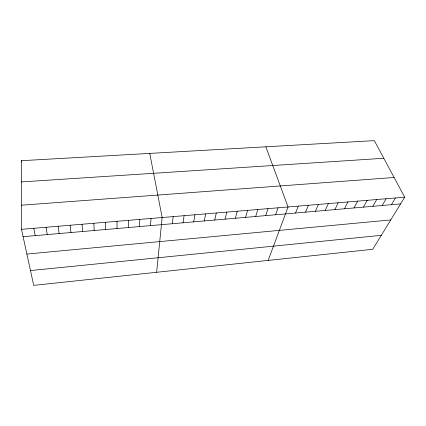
<?xml version="1.0" encoding="UTF-8"?>
<svg xmlns="http://www.w3.org/2000/svg" width="426" height="426" viewBox="0 0 426 426"><rect width="100%" height="100%" fill="white"/><g stroke="black" fill="none" stroke-linecap="round" stroke-linejoin="round"><path stroke-width="0.64" d="M117.028 228.528L117.028 221.312M128.285 227.548L128.471 220.354M139.435 226.579L139.803 219.401M150.484 225.62L151.033 218.463M156.635 272.283L162.157 217.526L149.75 153.403M172.29 223.73L173.18 216.605M183.042 222.793L184.101 215.689M193.702 221.866L194.927 214.779M204.262 220.95L205.651 213.879M214.731 220.045L216.28 212.989M225.109 219.14L226.813 212.105M235.392 218.25L237.25 211.227M245.589 217.361L247.597 210.359M255.696 216.488L257.852 209.501M265.712 215.615L268.013 208.649M275.643 214.752L278.087 207.803M268.156 260.414L288.077 206.967L265.84 146.805M295.548 213.027L298.275 206.109M305.517 212.159L308.381 205.263M315.394 211.301L318.398 204.421M325.192 210.449L328.324 203.591M334.9 209.608L338.169 202.765M344.527 208.772L347.92 201.945M354.07 207.947L357.59 201.136M363.527 207.121L367.175 200.332M372.91 206.306L376.68 199.533M382.213 205.502L386.1 198.745M391.43 204.698L395.44 197.962M404.7 197.185L372.739 249.279L33.713 285.367L21.486 229.326L21.3 160.708L374.316 140.633L404.7 197.185L21.486 229.326M30.486 270.569L381.302 235.322M26.886 254.066L390.743 219.933M23.089 236.68L400.578 203.905M21.417 205.204L394.114 177.482M21.359 181.923L383.799 158.28M33.835 228.293L35.225 235.631M21.3 160.708L21.545 162.002M46.067 227.266L47.243 234.588M58.176 226.249L59.15 233.549M70.173 225.242L70.945 232.527M82.053 224.246L82.628 231.515M93.821 223.261L94.199 230.509M105.483 222.281L105.669 229.513"/></g></svg>
